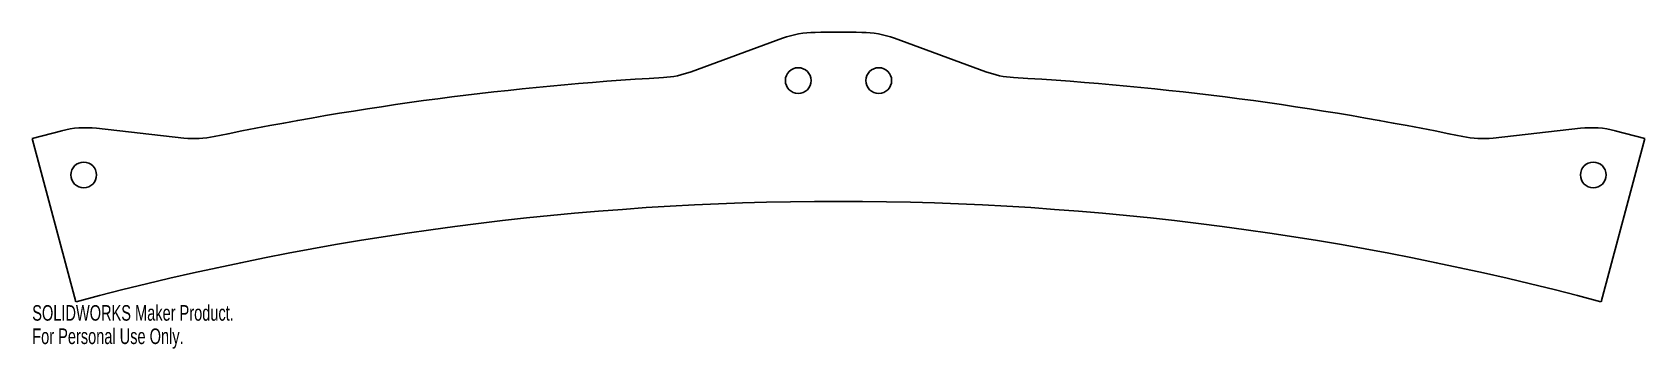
# Model space of a CAD drawing. Header units: millimetres. Extents: x -250 to 250, y 869 to 968.
import ezdxf

# ---------------------------------------------------------------- set-up
doc = ezdxf.new("R2010")
doc.units = ezdxf.units.MM
doc.styles.add('SLDTEXTSTYLE0', font='TXT', dxfattribs={"width": 0.7})

msp = doc.modelspace()

# ---------------------------------------------------------------- linework, layer by layer
at = {"color": 7, "linetype": 'Continuous', "lineweight": 25}
for p, q in [((-17.35, 965.64), (-45.8, 955.23)), ((17.35, 965.64), (45.8, 955.23)), ((-241.27, 936.93), (-250.41, 934.53)), ((-230.46, 937.7), (-203.32, 934.67)), ((230.46, 937.7), (203.32, 934.67)), ((250.41, 934.53), (241.27, 936.93)), ((-236.82, 883.82), (-250.41, 934.53)), ((236.82, 883.82), (250.41, 934.53))]:
    msp.add_line(p, q, dxfattribs=at)
for centre in [(-12.5, 952.5), (12.5, 952.5), (-234.43, 923.2), (234.43, 923.2)]:
    msp.add_circle(centre, 4, dxfattribs=at)
for centre, radius, start, end in [((-7.03, 937.47), 30, 90.4298, 110.1081), ((0, 0), 967.5, 89.5702, 90.4298), ((7.03, 937.47), 30, 69.8919, 89.5702), ((0, 0), 955, 93.2656, 101.71461), ((-56.11, 983.4), 30, 273.2656, 290.1081), ((56.11, 983.4), 30, 249.8919, 266.7344), ((0, 0), 955, 78.28539, 86.7344), ((-233.79, 907.88), 30, 83.6324, 104.4403), ((233.79, 907.88), 30, 75.5597, 96.3676), ((-199.99, 964.48), 30, 263.6324, 281.7146), ((199.99, 964.48), 30, 258.2854, 276.3676), ((0, 0), 915, 75, 105)]:
    msp.add_arc(centre, radius, start, end, dxfattribs=at)

# ---------------------------------------------------------------- texts
at = {"color": 7, "linetype": 'Continuous', "char_height": 4.8336, "attachment_point": 1, "style": 'SLDTEXTSTYLE0'}
for s, insert in [('SOLIDWORKS Maker Product.', (-250.41, 882.8)), ('For Personal Use Only.', (-250.41, 875.55))]:
    msp.add_mtext(s, dxfattribs=dict(at, insert=insert))

doc.saveas('drawing.dxf')
